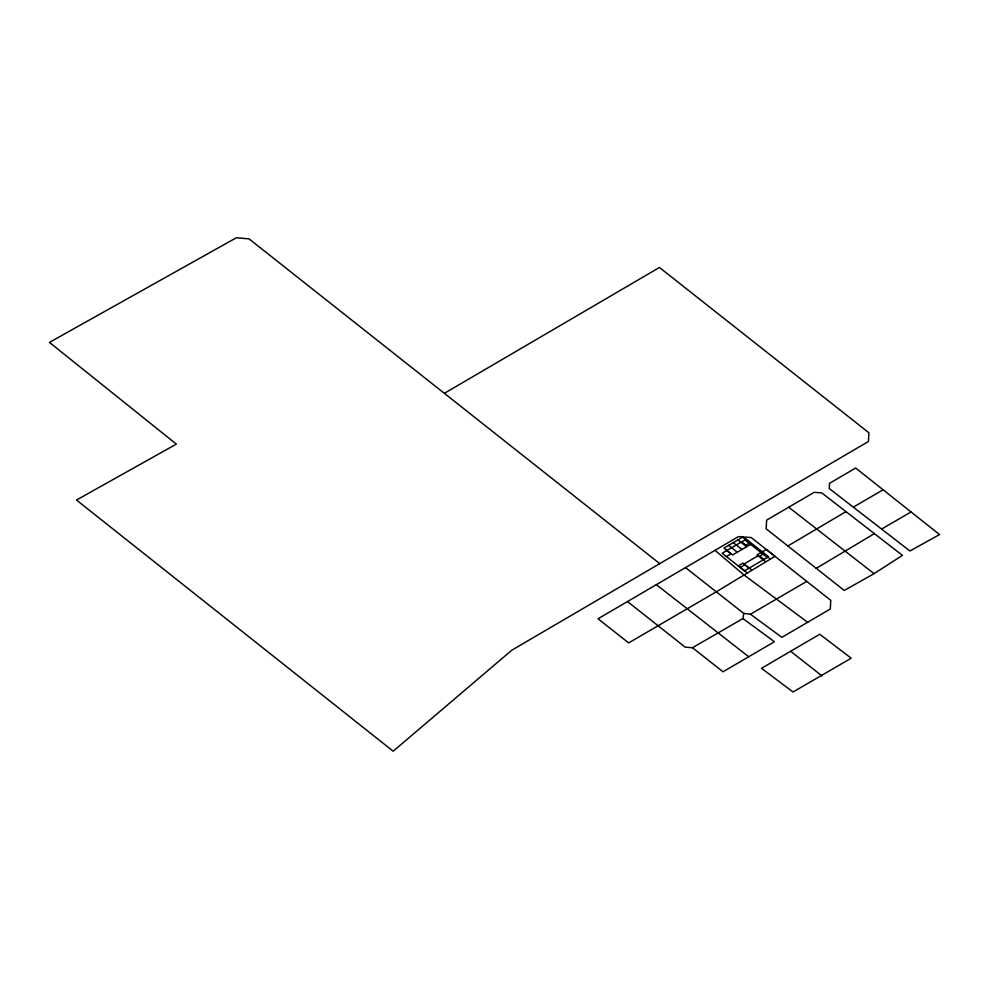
<?xml version="1.0" encoding="UTF-8"?>
<svg xmlns="http://www.w3.org/2000/svg" width="989" height="989" viewBox="0 0 989 989"><rect width="100%" height="100%" fill="white"/><g stroke="black" fill="none" stroke-linecap="round" stroke-linejoin="round"><path stroke-width="1.48" d="M627.483 601.547L685.229 647.189L692.473 647.708L742.949 618.57L743.716 613.403L685.501 567.599L598.048 618.768L628.658 642.912L715.987 591.991L775.005 556.312L766.339 549.476L757.005 554.94L765.671 561.777M874.041 573.657L902.45 555.361L821.772 492.893L814.145 492.349L766.648 520.127L766.154 528.818L844.26 590.458L874.041 573.657L788.69 507.209M874.375 533.627L816.246 568.341M845.966 511.634L787.887 545.965M444.593 393.202L659.44 267.475L868.935 432.811L868.453 441.502L511.77 650.23L393.177 751.207L76.474 500.038L176.351 444.123L49.45 342.379L236.284 237.793L249.018 238.856L659.737 563.643M685.501 567.599L738.486 536.594L751.232 537.559L830.772 600.335L830.29 609.026L781.891 637.349L750.453 614.231L743.716 613.403M726.408 556.584L730.97 553.914L726.754 550.576M749.192 543.245L745.904 545.162L741.688 541.836M744.037 563.965L758.044 555.769M740.266 567.513L744.828 564.843L749.056 568.168M763.051 554.174L759.762 556.102L763.99 559.428M790.644 651.281L819.745 634.246L851.183 658.217L793.03 691.991L761.505 668.317L790.644 651.281L821.908 675.846M750.453 614.231L806.764 581.384M742.949 618.57L774.424 641.725L723.021 671.791L692.473 647.708M853.297 507.147L909.917 550.984L939.55 534.579L855.683 468.02L829.499 483.349L829.252 488.541L853.297 507.147L883.103 489.778M881.595 529.066L911.042 511.956M807.654 622.266L743.629 574.683L715.022 550.329M748.722 656.758L656.337 584.66M761.678 552.208L770.332 559.045M744.977 539.907L767.266 557.499M737.942 539.907L746.608 546.744M733.282 542.64L741.948 549.476M728.609 545.372L737.275 552.208M751.665 569.973L742.999 563.137L738.338 565.869L746.992 572.705M742.615 537.175L723.948 548.104L732.614 554.94L751.281 544.012L742.615 537.175M746.25 539.166L722.193 553.247L744.494 570.838L768.552 556.758L746.25 539.166"/></g></svg>
